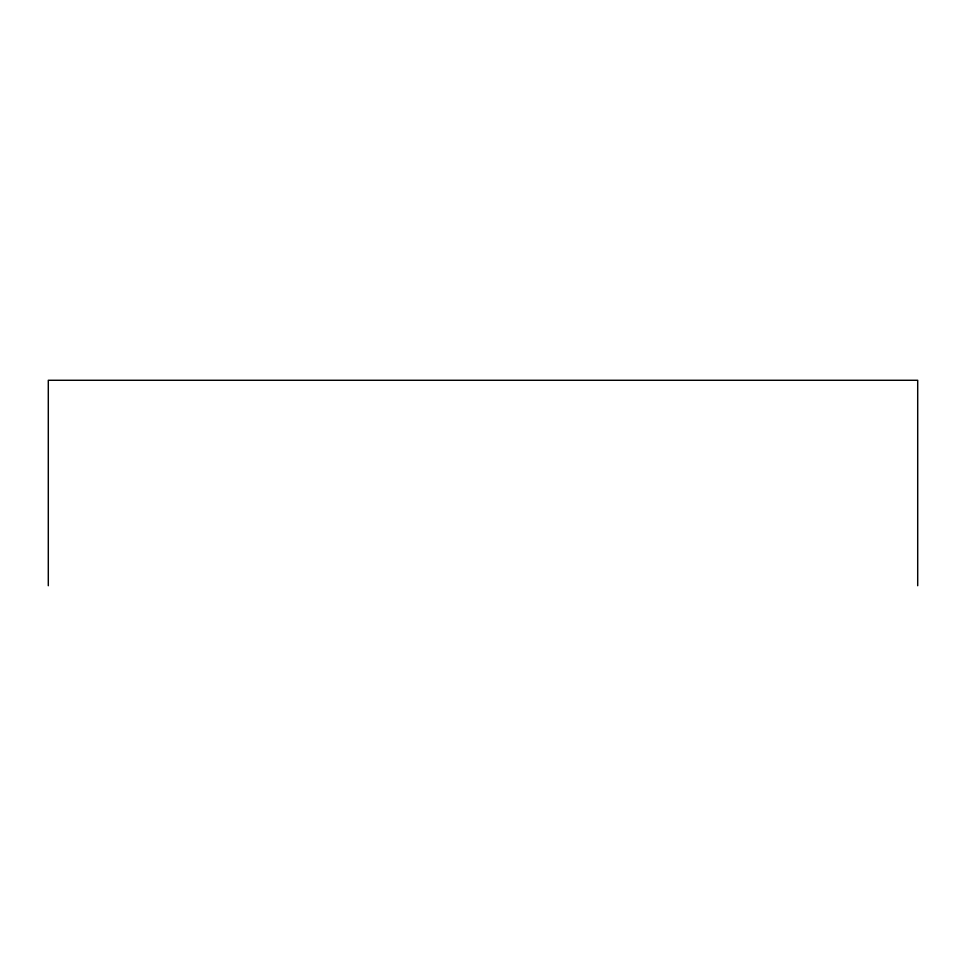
<?xml version="1.0" encoding="UTF-8"?>
<svg xmlns="http://www.w3.org/2000/svg" width="966" height="966" viewBox="0 0 966 966"><rect width="100%" height="100%" fill="white"/><g stroke="black" fill="none" stroke-linecap="round" stroke-linejoin="round"><path stroke-width="1.45" d="M917.7 585.722L917.7 380.278L48.3 380.278L48.3 585.722"/></g></svg>
